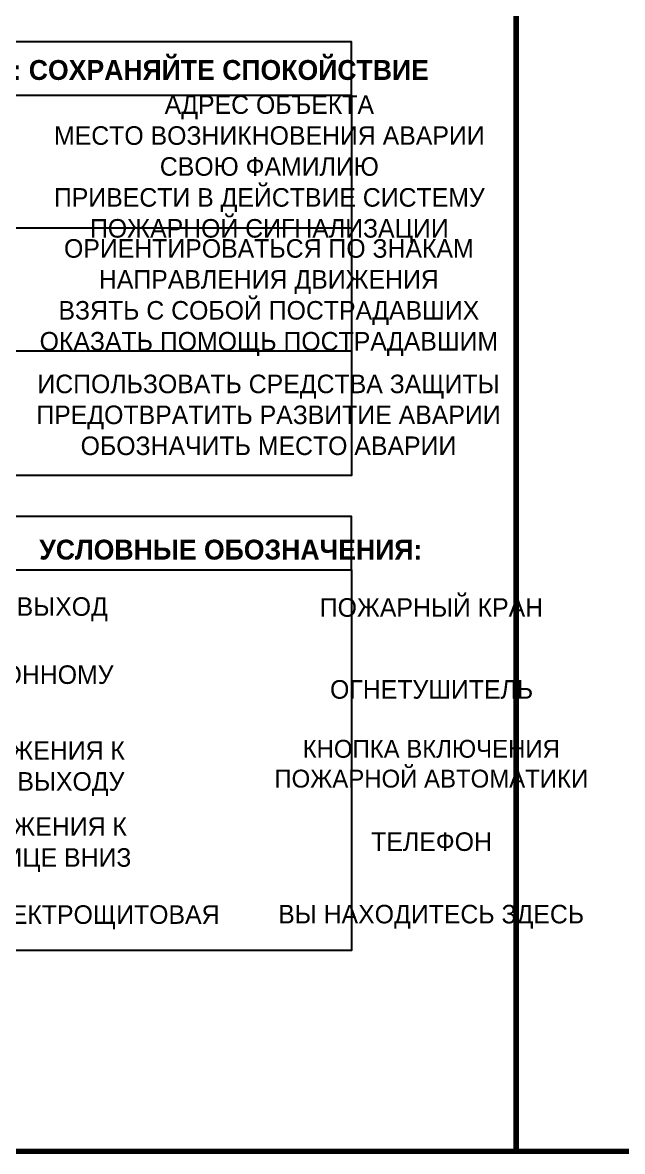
# Model space of a CAD drawing. Header units: millimetres. Extents: x 13810 to 67229, y 12374 to 21950.
# Drawn here: x 31214.9 to 31305.3, y 19877 to 20047.4 of the extents above; entities that cross this region are included whole.
import ezdxf

# ---------------------------------------------------------------- set-up
doc = ezdxf.new("R2010")
doc.units = ezdxf.units.MM
doc.styles.add('обычный', font='arial.ttf')

msp = doc.modelspace()

# ---------------------------------------------------------------- linework, layer by layer
at = {"color": 2, "lineweight": 100}
for points in [[(30689.29, 20272.03), (31289.29, 20272.03), (31289.29, 19877.03), (30689.29, 19877.03)], [(31289.29, 20272.03), (31889.29, 20272.03), (31889.29, 19877.03), (31289.29, 19877.03)]]:
    msp.add_lwpolyline(points, close=True, dxfattribs=at)
for points in [[(31120.68, 20036.4), (31264.45, 20036.4), (31264.45, 20044.45), (31120.68, 20044.45)], [(31120.68, 20036.4), (31264.45, 20036.4), (31264.45, 19979), (31120.68, 19979)], [(31120.68, 19964.76), (31264.45, 19964.76), (31264.45, 19972.81), (31120.68, 19972.81)], [(31120.68, 19964.76), (31264.45, 19964.76), (31264.45, 19907.36), (31120.68, 19907.36)]]:
    msp.add_lwpolyline(points, close=True)
for points in [[(31179.1, 20016.41), (31120.68, 20016.41), (31264.45, 20016.41)], [(31179.1, 19997.83), (31120.68, 19997.83), (31264.45, 19997.83)]]:
    msp.add_lwpolyline(points)

# ---------------------------------------------------------------- texts
at = {"lineweight": 0, "attachment_point": 5, "style": 'обычный'}
for s, insert, char_height, width in [('{\\fProxima Nova Rg|b1|i0|c204|p2;ДЕЙСТВИЯ ПРИ АВАРИИ: СОХРАНЯЙТЕ СПОКОЙСТВИЕ\\H1.6644x; }', (31219.63, 20039.77), 3, 175.1736), ('\\pi-8.4,l8.4,t8.4;{\\fProxima Nova Rg|b0|i0|c204|p2;АДРЕС ОБЪЕКТА\\PМЕСТО ВОЗНИКНОВЕНИЯ АВАРИИ\\PСВОЮ ФАМИЛИЮ\\PПРИВЕСТИ В ДЕЙСТВИЕ СИСТЕМУ \\PПОЖАРНОЙ СИГНАЛИЗАЦИИ}', (31252.08, 20025.24), 2.8, 126.6484), ('\\pi-8.4,l8.4,t8.4;{\\fProxima Nova Rg|b0|i0|c204|p2;ОРИЕНТИРОВАТЬСЯ ПО ЗНАКАМ \\PНАПРАВЛЕНИЯ ДВИЖЕНИЯ\\PВЗЯТЬ С СОБОЙ ПОСТРАДАВШИХ\\PОКАЗАТЬ ПОМОЩЬ ПОСТРАДАВШИМ}', (31252.01, 20005.87), 2.8, 126.6484), ('\\pi-8.4,l8.4,t8.4;{\\fProxima Nova Rg|b0|i0|c204|p2;ИСПОЛЬЗОВАТЬ СРЕДСТВА ЗАЩИТЫ \\PПРЕДОТВРАТИТЬ РАЗВИТИЕ АВАРИИ\\PОБОЗНАЧИТЬ МЕСТО АВАРИИ}', (31251.95, 19988.15), 2.8, 126.6484), ('{\\fProxima Nova Rg|b1|i0|c204|p2;УСЛОВНЫЕ ОБОЗНАЧЕНИЯ:\\H1.1997x; }', (31246.27, 19967.81), 3, 175.1736), ('\\pi-8.4,l8.4,t8.4;{\\fProxima Nova Rg|b0|i0|c204|p2;ЭВАКУАЦИОННЫЙ ВЫХОД\\H1.6404x; }', (31203.07, 19958.84), 2.8, 126.6484), ('\\pi-8.4,l8.4,t8.4;{\\fProxima Nova Rg|b0|i0|c204|p2;ПОЖАРНЫЙ КРАН\\H1.6404x; }', (31276.53, 19959.08), 2.8, 126.6484), ('\\pi-8.4,l8.4,t8.4;{\\fProxima Nova Rg|b0|i0|c204|p2;ПУТЬ К ЭВАКУАЦИОННОМУ \\PВЫХОДУ }', (31203.08, 19946.23), 2.8, 126.6484), ('\\pi-8.4,l8.4,t8.4;{\\fProxima Nova Rg|b0|i0|c204|p2;ОГНЕТУШИТЕЛЬ\\H1.1997x; }', (31276.55, 19946.72), 2.8, 126.6484), ('\\pi-8.4,l8.4,t8.4;{\\fProxima Nova Rg|b0|i0|c204|p2;НАПРАВЛЕНИЕ ДВИЖЕНИЯ К \\PЭВАКУАЦИОННОМУ ВЫХОДУ}', (31203.17, 19934.79), 2.8, 126.6484), ('\\pi-8.1,l8.1,t8.1;{\\fProxima Nova Rg|b0|i0|c204|p2;КНОПКА ВКЛЮЧЕНИЯ\\PПОЖАРНОЙ АВТОМАТИКИ}', (31276.5, 19935.51), 2.7, 126.6484), ('\\pi-8.4,l8.4,t8.4;{\\fProxima Nova Rg|b0|i0|c204|p2;НАПРАВЛЕНИЕ ДВИЖЕНИЯ К \\PВЫХОДУ ПО ЛЕСТНИЦЕ ВНИЗ}', (31203.47, 19923.31), 2.8, 126.6484), ('\\pi-8.4,l8.4,t8.4;{\\fProxima Nova Rg|b0|i0|c204|p2;ТЕЛЕФОН\\H1.1997x; }', (31276.54, 19923.75), 2.8, 126.6484), ('\\pi-8.4,l8.4,t8.4;{\\fProxima Nova Rg|b0|i0|c204|p2;ЭЛЕКТРОЩИТОВАЯ\\H1.1997x; }', (31226.26, 19912.36), 2.8, 126.6484), ('\\pi-8.4,l8.4,t8.4;{\\fProxima Nova Rg|b0|i0|c204|p2;ВЫ НАХОДИТЕСЬ ЗДЕСЬ\\H1.1997x; }', (31276.48, 19912.43), 2.8, 126.6484)]:
    msp.add_mtext(s, dxfattribs=dict(at, insert=insert, char_height=char_height, width=width))

doc.saveas('drawing.dxf')
